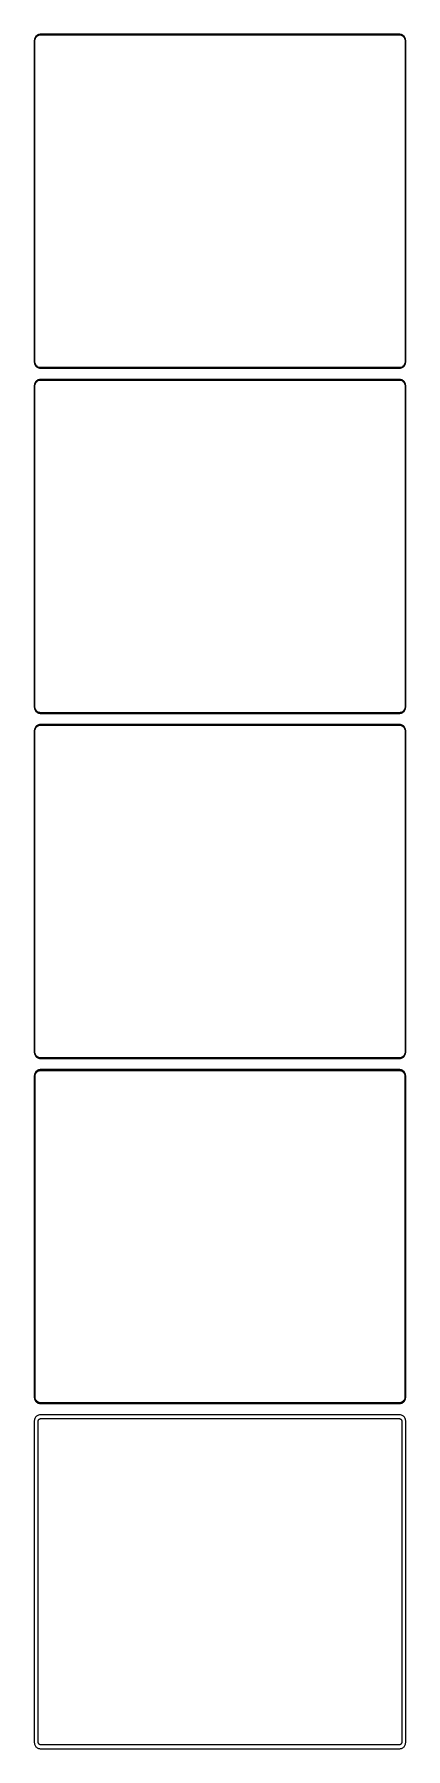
# Model space of a CAD drawing. Header units: metres. Extents: x -150 to 150, y 1260 to 2646.
import ezdxf

# ---------------------------------------------------------------- set-up
doc = ezdxf.new("R2010")
doc.units = ezdxf.units.M

msp = doc.modelspace()

# ---------------------------------------------------------------- linework, layer by layer
for p, q in [((-149.961, 2641.63), (-150, 2641)), ((-150, 2641), (-150, 2381)), ((-149.843, 2642.24), (-149.961, 2641.63)), ((-149.649, 2642.84), (-149.843, 2642.24)), ((-149.382, 2643.41), (-149.649, 2642.84)), ((-149.5, 2640.75), (-149.463, 2641.35)), ((-149.5, 2381.25), (-149.5, 2640.75)), ((-149.463, 2641.35), (-149.351, 2641.93)), ((-149.045, 2643.94), (-149.382, 2643.41)), ((-149.351, 2641.93), (-149.166, 2642.5)), ((-149.166, 2642.5), (-148.912, 2643.04)), ((-148.645, 2644.42), (-149.045, 2643.94)), ((-148.912, 2643.04), (-148.593, 2643.54)), ((-148.187, 2644.85), (-148.645, 2644.42)), ((-148.593, 2643.54), (-148.213, 2644)), ((-148.213, 2644), (-147.778, 2644.41)), ((-147.679, 2645.22), (-148.187, 2644.85)), ((-147.778, 2644.41), (-147.295, 2644.76)), ((-147.129, 2645.52), (-147.679, 2645.22)), ((-147.295, 2644.76), (-146.772, 2645.05)), ((-146.545, 2645.76), (-147.129, 2645.52)), ((-146.772, 2645.05), (-146.218, 2645.27)), ((-145.937, 2645.91), (-146.545, 2645.76)), ((-146.218, 2645.27), (-145.64, 2645.42)), ((-145.314, 2645.99), (-145.937, 2645.91)), ((-145.64, 2645.42), (-145.048, 2645.49)), ((145.314, 2645.99), (-145.314, 2645.99)), ((-145.048, 2645.49), (145.048, 2645.49)), ((145.048, 2645.49), (145.64, 2645.42)), ((145.937, 2645.91), (145.314, 2645.99)), ((145.64, 2645.42), (146.218, 2645.27)), ((146.545, 2645.76), (145.937, 2645.91)), ((146.218, 2645.27), (146.772, 2645.05)), ((147.129, 2645.52), (146.545, 2645.76)), ((146.772, 2645.05), (147.295, 2644.76)), ((147.679, 2645.22), (147.129, 2645.52)), ((147.295, 2644.76), (147.778, 2644.41)), ((148.187, 2644.85), (147.679, 2645.22)), ((147.778, 2644.41), (148.213, 2644)), ((148.645, 2644.42), (148.187, 2644.85)), ((148.213, 2644), (148.593, 2643.54)), ((148.593, 2643.54), (148.912, 2643.04)), ((149.045, 2643.94), (148.645, 2644.42)), ((148.912, 2643.04), (149.166, 2642.5)), ((149.382, 2643.41), (149.045, 2643.94)), ((149.166, 2642.5), (149.351, 2641.93)), ((149.351, 2641.93), (149.463, 2641.35)), ((149.649, 2642.84), (149.382, 2643.41)), ((149.463, 2641.35), (149.5, 2640.75)), ((149.5, 2640.75), (149.5, 2381.25)), ((149.843, 2642.24), (149.649, 2642.84)), ((149.961, 2641.63), (149.843, 2642.24)), ((150, 2641), (149.961, 2641.63)), ((150, 2381), (150, 2641)), ((-150, 2381), (-149.961, 2380.37)), ((-149.961, 2380.37), (-149.843, 2379.76)), ((-149.843, 2379.76), (-149.649, 2379.16)), ((-149.649, 2379.16), (-149.382, 2378.59)), ((-149.463, 2380.65), (-149.5, 2381.25)), ((-149.351, 2380.07), (-149.463, 2380.65)), ((-149.382, 2378.59), (-149.045, 2378.06)), ((-149.166, 2379.5), (-149.351, 2380.07)), ((-148.912, 2378.96), (-149.166, 2379.5)), ((-149.045, 2378.06), (-148.645, 2377.58)), ((-148.593, 2378.46), (-148.912, 2378.96)), ((-148.645, 2377.58), (-148.187, 2377.15)), ((-148.213, 2378), (-148.593, 2378.46)), ((-147.778, 2377.59), (-148.213, 2378)), ((-148.187, 2377.15), (-147.679, 2376.78)), ((-147.295, 2377.24), (-147.778, 2377.59)), ((-147.679, 2376.78), (-147.129, 2376.48)), ((-146.772, 2376.95), (-147.295, 2377.24)), ((-147.129, 2376.48), (-146.545, 2376.24)), ((-146.218, 2376.73), (-146.772, 2376.95)), ((-146.545, 2376.24), (-145.937, 2376.09)), ((-145.64, 2376.58), (-146.218, 2376.73)), ((-145.937, 2376.09), (-145.314, 2376.01)), ((-145.048, 2376.51), (-145.64, 2376.58)), ((-145.314, 2376.01), (145.314, 2376.01)), ((145.048, 2376.51), (-145.048, 2376.51)), ((145.64, 2376.58), (145.048, 2376.51)), ((145.314, 2376.01), (145.937, 2376.09)), ((146.218, 2376.73), (145.64, 2376.58)), ((145.937, 2376.09), (146.545, 2376.24)), ((146.772, 2376.95), (146.218, 2376.73)), ((146.545, 2376.24), (147.129, 2376.48)), ((147.295, 2377.24), (146.772, 2376.95)), ((147.129, 2376.48), (147.679, 2376.78)), ((147.778, 2377.59), (147.295, 2377.24)), ((147.679, 2376.78), (148.187, 2377.15)), ((148.213, 2378), (147.778, 2377.59)), ((148.187, 2377.15), (148.645, 2377.58)), ((148.593, 2378.46), (148.213, 2378)), ((148.912, 2378.96), (148.593, 2378.46)), ((148.645, 2377.58), (149.045, 2378.06)), ((149.166, 2379.5), (148.912, 2378.96)), ((149.045, 2378.06), (149.382, 2378.59)), ((149.351, 2380.07), (149.166, 2379.5)), ((149.463, 2380.65), (149.351, 2380.07)), ((149.382, 2378.59), (149.649, 2379.16)), ((149.5, 2381.25), (149.463, 2380.65)), ((149.649, 2379.16), (149.843, 2379.76)), ((149.843, 2379.76), (149.961, 2380.37)), ((149.961, 2380.37), (150, 2381)), ((-149.961, 2362.63), (-150, 2362)), ((-150, 2362), (-150, 2102)), ((-149.843, 2363.24), (-149.961, 2362.63)), ((-149.649, 2363.84), (-149.843, 2363.24)), ((-149.382, 2364.41), (-149.649, 2363.84)), ((-149.5, 2361.75), (-149.463, 2362.35)), ((-149.5, 2102.25), (-149.5, 2361.75)), ((-149.463, 2362.35), (-149.351, 2362.93)), ((-149.045, 2364.94), (-149.382, 2364.41)), ((-149.351, 2362.93), (-149.166, 2363.5)), ((-149.166, 2363.5), (-148.912, 2364.04)), ((-148.645, 2365.42), (-149.045, 2364.94)), ((-148.912, 2364.04), (-148.593, 2364.54)), ((-148.187, 2365.85), (-148.645, 2365.42)), ((-148.593, 2364.54), (-148.213, 2365)), ((-148.213, 2365), (-147.778, 2365.41)), ((-147.679, 2366.22), (-148.187, 2365.85)), ((-147.778, 2365.41), (-147.295, 2365.76)), ((-147.129, 2366.52), (-147.679, 2366.22)), ((-147.295, 2365.76), (-146.772, 2366.05)), ((-146.545, 2366.76), (-147.129, 2366.52)), ((-146.772, 2366.05), (-146.218, 2366.27)), ((-145.937, 2366.91), (-146.545, 2366.76)), ((-146.218, 2366.27), (-145.64, 2366.42)), ((-145.314, 2366.99), (-145.937, 2366.91)), ((-145.64, 2366.42), (-145.048, 2366.49)), ((145.314, 2366.99), (-145.314, 2366.99)), ((-145.048, 2366.49), (145.048, 2366.49)), ((145.048, 2366.49), (145.64, 2366.42)), ((145.937, 2366.91), (145.314, 2366.99)), ((145.64, 2366.42), (146.218, 2366.27)), ((146.545, 2366.76), (145.937, 2366.91)), ((146.218, 2366.27), (146.772, 2366.05)), ((147.129, 2366.52), (146.545, 2366.76)), ((146.772, 2366.05), (147.295, 2365.76)), ((147.679, 2366.22), (147.129, 2366.52)), ((147.295, 2365.76), (147.778, 2365.41)), ((148.187, 2365.85), (147.679, 2366.22)), ((147.778, 2365.41), (148.213, 2365)), ((148.645, 2365.42), (148.187, 2365.85)), ((148.213, 2365), (148.593, 2364.54)), ((148.593, 2364.54), (148.912, 2364.04)), ((149.045, 2364.94), (148.645, 2365.42)), ((148.912, 2364.04), (149.166, 2363.5)), ((149.382, 2364.41), (149.045, 2364.94)), ((149.166, 2363.5), (149.351, 2362.93)), ((149.351, 2362.93), (149.463, 2362.35)), ((149.649, 2363.84), (149.382, 2364.41)), ((149.463, 2362.35), (149.5, 2361.75)), ((149.5, 2361.75), (149.5, 2102.25)), ((149.843, 2363.24), (149.649, 2363.84)), ((149.961, 2362.63), (149.843, 2363.24)), ((150, 2362), (149.961, 2362.63)), ((150, 2102), (150, 2362)), ((-150, 2102), (-149.961, 2101.37)), ((-149.961, 2101.37), (-149.843, 2100.76)), ((-149.843, 2100.76), (-149.649, 2100.16)), ((-149.649, 2100.16), (-149.382, 2099.59)), ((-149.463, 2101.65), (-149.5, 2102.25)), ((-149.351, 2101.07), (-149.463, 2101.65)), ((-149.382, 2099.59), (-149.045, 2099.06)), ((-149.166, 2100.5), (-149.351, 2101.07)), ((-148.912, 2099.96), (-149.166, 2100.5)), ((-149.045, 2099.06), (-148.645, 2098.58)), ((-148.593, 2099.46), (-148.912, 2099.96)), ((-148.645, 2098.58), (-148.187, 2098.15)), ((-148.213, 2099), (-148.593, 2099.46)), ((-147.778, 2098.59), (-148.213, 2099)), ((-148.187, 2098.15), (-147.679, 2097.78)), ((-147.295, 2098.24), (-147.778, 2098.59)), ((-147.679, 2097.78), (-147.129, 2097.48)), ((-146.772, 2097.95), (-147.295, 2098.24)), ((-147.129, 2097.48), (-146.545, 2097.24)), ((-146.218, 2097.73), (-146.772, 2097.95)), ((-146.545, 2097.24), (-145.937, 2097.09)), ((-145.64, 2097.58), (-146.218, 2097.73)), ((-145.937, 2097.09), (-145.314, 2097.01)), ((-145.048, 2097.51), (-145.64, 2097.58)), ((-145.314, 2097.01), (145.314, 2097.01)), ((145.048, 2097.51), (-145.048, 2097.51)), ((145.64, 2097.58), (145.048, 2097.51)), ((145.314, 2097.01), (145.937, 2097.09)), ((146.218, 2097.73), (145.64, 2097.58)), ((145.937, 2097.09), (146.545, 2097.24)), ((146.772, 2097.95), (146.218, 2097.73)), ((146.545, 2097.24), (147.129, 2097.48)), ((147.295, 2098.24), (146.772, 2097.95)), ((147.129, 2097.48), (147.679, 2097.78)), ((147.778, 2098.59), (147.295, 2098.24)), ((147.679, 2097.78), (148.187, 2098.15)), ((148.213, 2099), (147.778, 2098.59)), ((148.187, 2098.15), (148.645, 2098.58)), ((148.593, 2099.46), (148.213, 2099)), ((148.912, 2099.96), (148.593, 2099.46)), ((148.645, 2098.58), (149.045, 2099.06)), ((149.166, 2100.5), (148.912, 2099.96)), ((149.045, 2099.06), (149.382, 2099.59)), ((149.351, 2101.07), (149.166, 2100.5)), ((149.463, 2101.65), (149.351, 2101.07)), ((149.382, 2099.59), (149.649, 2100.16)), ((149.5, 2102.25), (149.463, 2101.65)), ((149.649, 2100.16), (149.843, 2100.76)), ((149.843, 2100.76), (149.961, 2101.37)), ((149.961, 2101.37), (150, 2102)), ((-149.961, 2083.63), (-150, 2083)), ((-150, 2083), (-150, 1823)), ((-149.843, 2084.24), (-149.961, 2083.63)), ((-149.649, 2084.84), (-149.843, 2084.24)), ((-149.382, 2085.41), (-149.649, 2084.84)), ((-149.5, 2082.75), (-149.463, 2083.35)), ((-149.5, 1823.25), (-149.5, 2082.75)), ((-149.463, 2083.35), (-149.351, 2083.93)), ((-149.045, 2085.94), (-149.382, 2085.41)), ((-149.351, 2083.93), (-149.166, 2084.5)), ((-149.166, 2084.5), (-148.912, 2085.04)), ((-148.645, 2086.42), (-149.045, 2085.94)), ((-148.912, 2085.04), (-148.593, 2085.54)), ((-148.187, 2086.85), (-148.645, 2086.42)), ((-148.593, 2085.54), (-148.213, 2086)), ((-148.213, 2086), (-147.778, 2086.41)), ((-147.679, 2087.22), (-148.187, 2086.85)), ((-147.778, 2086.41), (-147.295, 2086.76)), ((-147.129, 2087.52), (-147.679, 2087.22)), ((-147.295, 2086.76), (-146.772, 2087.05)), ((-146.545, 2087.76), (-147.129, 2087.52)), ((-146.772, 2087.05), (-146.218, 2087.27)), ((-145.937, 2087.91), (-146.545, 2087.76)), ((-146.218, 2087.27), (-145.64, 2087.42)), ((-145.314, 2087.99), (-145.937, 2087.91)), ((-145.64, 2087.42), (-145.048, 2087.49)), ((145.314, 2087.99), (-145.314, 2087.99)), ((-145.048, 2087.49), (145.048, 2087.49)), ((145.048, 2087.49), (145.64, 2087.42)), ((145.937, 2087.91), (145.314, 2087.99)), ((145.64, 2087.42), (146.218, 2087.27)), ((146.545, 2087.76), (145.937, 2087.91)), ((146.218, 2087.27), (146.772, 2087.05)), ((147.129, 2087.52), (146.545, 2087.76)), ((146.772, 2087.05), (147.295, 2086.76)), ((147.679, 2087.22), (147.129, 2087.52)), ((147.295, 2086.76), (147.778, 2086.41)), ((148.187, 2086.85), (147.679, 2087.22)), ((147.778, 2086.41), (148.213, 2086)), ((148.645, 2086.42), (148.187, 2086.85)), ((148.213, 2086), (148.593, 2085.54)), ((148.593, 2085.54), (148.912, 2085.04)), ((149.045, 2085.94), (148.645, 2086.42)), ((148.912, 2085.04), (149.166, 2084.5)), ((149.382, 2085.41), (149.045, 2085.94)), ((149.166, 2084.5), (149.351, 2083.93)), ((149.351, 2083.93), (149.463, 2083.35)), ((149.649, 2084.84), (149.382, 2085.41)), ((149.463, 2083.35), (149.5, 2082.75)), ((149.5, 2082.75), (149.5, 1823.25)), ((149.843, 2084.24), (149.649, 2084.84)), ((149.961, 2083.63), (149.843, 2084.24)), ((150, 2083), (149.961, 2083.63)), ((150, 1823), (150, 2083)), ((-150, 1823), (-149.961, 1822.37)), ((-149.961, 1822.37), (-149.843, 1821.76)), ((-149.843, 1821.76), (-149.649, 1821.16)), ((-149.649, 1821.16), (-149.382, 1820.59)), ((-149.463, 1822.65), (-149.5, 1823.25)), ((-149.351, 1822.07), (-149.463, 1822.65)), ((-149.382, 1820.59), (-149.045, 1820.06)), ((-149.166, 1821.5), (-149.351, 1822.07)), ((-148.912, 1820.96), (-149.166, 1821.5)), ((-149.045, 1820.06), (-148.645, 1819.58)), ((-148.593, 1820.46), (-148.912, 1820.96)), ((-148.645, 1819.58), (-148.187, 1819.15)), ((-148.213, 1820), (-148.593, 1820.46)), ((-147.778, 1819.59), (-148.213, 1820)), ((-148.187, 1819.15), (-147.679, 1818.78)), ((-147.295, 1819.24), (-147.778, 1819.59)), ((-147.679, 1818.78), (-147.129, 1818.48)), ((-146.772, 1818.95), (-147.295, 1819.24)), ((-147.129, 1818.48), (-146.545, 1818.24)), ((-146.218, 1818.73), (-146.772, 1818.95)), ((-146.545, 1818.24), (-145.937, 1818.09)), ((-145.64, 1818.58), (-146.218, 1818.73)), ((-145.937, 1818.09), (-145.314, 1818.01)), ((-145.048, 1818.51), (-145.64, 1818.58)), ((-145.314, 1818.01), (145.314, 1818.01)), ((145.048, 1818.51), (-145.048, 1818.51)), ((145.64, 1818.58), (145.048, 1818.51)), ((145.314, 1818.01), (145.937, 1818.09)), ((146.218, 1818.73), (145.64, 1818.58)), ((145.937, 1818.09), (146.545, 1818.24)), ((146.772, 1818.95), (146.218, 1818.73)), ((146.545, 1818.24), (147.129, 1818.48)), ((147.295, 1819.24), (146.772, 1818.95)), ((147.129, 1818.48), (147.679, 1818.78)), ((147.778, 1819.59), (147.295, 1819.24)), ((147.679, 1818.78), (148.187, 1819.15)), ((148.213, 1820), (147.778, 1819.59)), ((148.187, 1819.15), (148.645, 1819.58)), ((148.593, 1820.46), (148.213, 1820)), ((148.912, 1820.96), (148.593, 1820.46)), ((148.645, 1819.58), (149.045, 1820.06)), ((149.166, 1821.5), (148.912, 1820.96)), ((149.045, 1820.06), (149.382, 1820.59)), ((149.351, 1822.07), (149.166, 1821.5)), ((149.463, 1822.65), (149.351, 1822.07)), ((149.382, 1820.59), (149.649, 1821.16)), ((149.5, 1823.25), (149.463, 1822.65)), ((149.649, 1821.16), (149.843, 1821.76)), ((149.843, 1821.76), (149.961, 1822.37)), ((149.961, 1822.37), (150, 1823)), ((-149.961, 1804.63), (-150, 1804)), ((-150, 1804), (-150, 1544)), ((-149.843, 1805.24), (-149.961, 1804.63)), ((-149.649, 1805.84), (-149.843, 1805.24)), ((-149.382, 1806.41), (-149.649, 1805.84)), ((-149.045, 1806.94), (-149.382, 1806.41)), ((-149.328, 1803.75), (-149.292, 1804.32)), ((-149.328, 1544.25), (-149.328, 1803.75)), ((-149.292, 1804.32), (-149.185, 1804.89)), ((-149.185, 1804.89), (-149.007, 1805.44)), ((-148.645, 1807.42), (-149.045, 1806.94)), ((-149.007, 1805.44), (-148.762, 1805.96)), ((-148.762, 1805.96), (-148.454, 1806.44)), ((-148.187, 1807.85), (-148.645, 1807.42)), ((-148.454, 1806.44), (-148.088, 1806.88)), ((-147.679, 1808.22), (-148.187, 1807.85)), ((-148.088, 1806.88), (-147.668, 1807.28)), ((-147.129, 1808.52), (-147.679, 1808.22)), ((-147.668, 1807.28), (-147.203, 1807.62)), ((-147.203, 1807.62), (-146.699, 1807.89)), ((-146.545, 1808.76), (-147.129, 1808.52)), ((-146.699, 1807.89), (-146.165, 1808.1)), ((-145.937, 1808.91), (-146.545, 1808.76)), ((-146.165, 1808.1), (-145.608, 1808.25)), ((-145.314, 1808.99), (-145.937, 1808.91)), ((-145.608, 1808.25), (-145.037, 1808.32)), ((145.314, 1808.99), (-145.314, 1808.99)), ((-145.037, 1808.32), (145.037, 1808.32)), ((145.037, 1808.32), (145.608, 1808.25)), ((145.937, 1808.91), (145.314, 1808.99)), ((145.608, 1808.25), (146.165, 1808.1)), ((146.545, 1808.76), (145.937, 1808.91)), ((146.165, 1808.1), (146.699, 1807.89)), ((147.129, 1808.52), (146.545, 1808.76)), ((146.699, 1807.89), (147.203, 1807.62)), ((147.679, 1808.22), (147.129, 1808.52)), ((147.203, 1807.62), (147.668, 1807.28)), ((147.668, 1807.28), (148.088, 1806.88)), ((148.187, 1807.85), (147.679, 1808.22)), ((148.088, 1806.88), (148.454, 1806.44)), ((148.645, 1807.42), (148.187, 1807.85)), ((148.454, 1806.44), (148.762, 1805.96)), ((149.045, 1806.94), (148.645, 1807.42)), ((148.762, 1805.96), (149.007, 1805.44)), ((149.007, 1805.44), (149.185, 1804.89)), ((149.382, 1806.41), (149.045, 1806.94)), ((149.185, 1804.89), (149.292, 1804.32)), ((149.292, 1804.32), (149.328, 1803.75)), ((149.328, 1803.75), (149.328, 1544.25)), ((149.649, 1805.84), (149.382, 1806.41)), ((149.843, 1805.24), (149.649, 1805.84)), ((149.961, 1804.63), (149.843, 1805.24)), ((150, 1804), (149.961, 1804.63)), ((150, 1544), (150, 1804)), ((-150, 1544), (-149.961, 1543.37)), ((-149.961, 1543.37), (-149.843, 1542.76)), ((-149.843, 1542.76), (-149.649, 1542.16)), ((-149.649, 1542.16), (-149.382, 1541.59)), ((-149.382, 1541.59), (-149.045, 1541.06)), ((-149.292, 1543.68), (-149.328, 1544.25)), ((-149.185, 1543.11), (-149.292, 1543.68)), ((-149.007, 1542.56), (-149.185, 1543.11)), ((-149.045, 1541.06), (-148.645, 1540.58)), ((-148.762, 1542.04), (-149.007, 1542.56)), ((-148.454, 1541.56), (-148.762, 1542.04)), ((-148.645, 1540.58), (-148.187, 1540.15)), ((-148.088, 1541.12), (-148.454, 1541.56)), ((-148.187, 1540.15), (-147.679, 1539.78)), ((-147.668, 1540.72), (-148.088, 1541.12)), ((-147.679, 1539.78), (-147.129, 1539.48)), ((-147.203, 1540.38), (-147.668, 1540.72)), ((-146.699, 1540.11), (-147.203, 1540.38)), ((-147.129, 1539.48), (-146.545, 1539.24)), ((-146.165, 1539.9), (-146.699, 1540.11)), ((-146.545, 1539.24), (-145.937, 1539.09)), ((-145.608, 1539.75), (-146.165, 1539.9)), ((-145.937, 1539.09), (-145.314, 1539.01)), ((-145.037, 1539.68), (-145.608, 1539.75)), ((-145.314, 1539.01), (145.314, 1539.01)), ((145.037, 1539.68), (-145.037, 1539.68)), ((145.608, 1539.75), (145.037, 1539.68)), ((145.314, 1539.01), (145.937, 1539.09)), ((146.165, 1539.9), (145.608, 1539.75)), ((145.937, 1539.09), (146.545, 1539.24)), ((146.699, 1540.11), (146.165, 1539.9)), ((146.545, 1539.24), (147.129, 1539.48)), ((147.203, 1540.38), (146.699, 1540.11)), ((147.129, 1539.48), (147.679, 1539.78)), ((147.668, 1540.72), (147.203, 1540.38)), ((148.088, 1541.12), (147.668, 1540.72)), ((147.679, 1539.78), (148.187, 1540.15)), ((148.454, 1541.56), (148.088, 1541.12)), ((148.187, 1540.15), (148.645, 1540.58)), ((148.762, 1542.04), (148.454, 1541.56)), ((148.645, 1540.58), (149.045, 1541.06)), ((149.007, 1542.56), (148.762, 1542.04)), ((149.185, 1543.11), (149.007, 1542.56)), ((149.045, 1541.06), (149.382, 1541.59)), ((149.292, 1543.68), (149.185, 1543.11)), ((149.328, 1544.25), (149.292, 1543.68)), ((149.382, 1541.59), (149.649, 1542.16)), ((149.649, 1542.16), (149.843, 1542.76)), ((149.843, 1542.76), (149.961, 1543.37)), ((149.961, 1543.37), (150, 1544)), ((-149.961, 1525.63), (-150, 1525)), ((-150, 1525), (-150, 1265)), ((-149.843, 1526.24), (-149.961, 1525.63)), ((-149.649, 1526.84), (-149.843, 1526.24)), ((-149.382, 1527.41), (-149.649, 1526.84)), ((-149.045, 1527.94), (-149.382, 1527.41)), ((-148.645, 1528.42), (-149.045, 1527.94)), ((-148.187, 1528.85), (-148.645, 1528.42)), ((-147.679, 1529.22), (-148.187, 1528.85)), ((-147.129, 1529.52), (-147.679, 1529.22)), ((-146.545, 1529.76), (-147.129, 1529.52)), ((-146.86, 1524.75), (-146.843, 1525.01)), ((-146.86, 1265.25), (-146.86, 1524.75)), ((-146.843, 1525.01), (-146.793, 1525.27)), ((-146.793, 1525.27), (-146.711, 1525.53)), ((-146.711, 1525.53), (-146.599, 1525.77)), ((-146.599, 1525.77), (-146.457, 1525.99)), ((-145.937, 1529.91), (-146.545, 1529.76)), ((-146.457, 1525.99), (-146.288, 1526.19)), ((-146.288, 1526.19), (-146.095, 1526.38)), ((-146.095, 1526.38), (-145.88, 1526.53)), ((-145.314, 1529.99), (-145.937, 1529.91)), ((-145.88, 1526.53), (-145.648, 1526.66)), ((-145.648, 1526.66), (-145.402, 1526.76)), ((-145.402, 1526.76), (-145.145, 1526.82)), ((145.314, 1529.99), (-145.314, 1529.99)), ((-145.145, 1526.82), (-144.882, 1526.86)), ((-144.882, 1526.86), (144.882, 1526.86)), ((144.882, 1526.86), (145.145, 1526.82)), ((145.145, 1526.82), (145.402, 1526.76)), ((145.937, 1529.91), (145.314, 1529.99)), ((145.402, 1526.76), (145.648, 1526.66)), ((145.648, 1526.66), (145.88, 1526.53)), ((145.88, 1526.53), (146.095, 1526.38)), ((146.545, 1529.76), (145.937, 1529.91)), ((146.095, 1526.38), (146.288, 1526.19)), ((146.288, 1526.19), (146.457, 1525.99)), ((146.457, 1525.99), (146.599, 1525.77)), ((147.129, 1529.52), (146.545, 1529.76)), ((146.599, 1525.77), (146.711, 1525.53)), ((146.711, 1525.53), (146.793, 1525.27)), ((146.793, 1525.27), (146.843, 1525.01)), ((146.843, 1525.01), (146.86, 1524.75)), ((146.86, 1524.75), (146.86, 1265.25)), ((147.679, 1529.22), (147.129, 1529.52)), ((148.187, 1528.85), (147.679, 1529.22)), ((148.645, 1528.42), (148.187, 1528.85)), ((149.045, 1527.94), (148.645, 1528.42)), ((149.382, 1527.41), (149.045, 1527.94)), ((149.649, 1526.84), (149.382, 1527.41)), ((149.843, 1526.24), (149.649, 1526.84)), ((149.961, 1525.63), (149.843, 1526.24)), ((150, 1525), (149.961, 1525.63)), ((150, 1265), (150, 1525)), ((-150, 1265), (-149.961, 1264.37)), ((-149.961, 1264.37), (-149.843, 1263.76)), ((-149.843, 1263.76), (-149.649, 1263.16)), ((-149.649, 1263.16), (-149.382, 1262.59)), ((-149.382, 1262.59), (-149.045, 1262.06)), ((-149.045, 1262.06), (-148.645, 1261.58)), ((-148.645, 1261.58), (-148.187, 1261.15)), ((-146.843, 1264.99), (-146.86, 1265.25)), ((-146.793, 1264.73), (-146.843, 1264.99)), ((-146.711, 1264.47), (-146.793, 1264.73)), ((-146.599, 1264.23), (-146.711, 1264.47)), ((-146.457, 1264.01), (-146.599, 1264.23)), ((-146.288, 1263.81), (-146.457, 1264.01)), ((-146.095, 1263.62), (-146.288, 1263.81)), ((-145.88, 1263.47), (-146.095, 1263.62)), ((-145.648, 1263.34), (-145.88, 1263.47)), ((-145.402, 1263.24), (-145.648, 1263.34)), ((-145.145, 1263.18), (-145.402, 1263.24)), ((-144.882, 1263.14), (-145.145, 1263.18)), ((144.882, 1263.14), (-144.882, 1263.14)), ((145.145, 1263.18), (144.882, 1263.14)), ((145.402, 1263.24), (145.145, 1263.18)), ((145.648, 1263.34), (145.402, 1263.24)), ((145.88, 1263.47), (145.648, 1263.34)), ((146.095, 1263.62), (145.88, 1263.47)), ((146.288, 1263.81), (146.095, 1263.62)), ((146.457, 1264.01), (146.288, 1263.81)), ((146.599, 1264.23), (146.457, 1264.01)), ((146.711, 1264.47), (146.599, 1264.23)), ((146.793, 1264.73), (146.711, 1264.47)), ((146.843, 1264.99), (146.793, 1264.73)), ((146.86, 1265.25), (146.843, 1264.99)), ((148.187, 1261.15), (148.645, 1261.58)), ((148.645, 1261.58), (149.045, 1262.06)), ((149.045, 1262.06), (149.382, 1262.59)), ((149.382, 1262.59), (149.649, 1263.16)), ((149.649, 1263.16), (149.843, 1263.76)), ((149.843, 1263.76), (149.961, 1264.37)), ((149.961, 1264.37), (150, 1265)), ((-148.187, 1261.15), (-147.679, 1260.78)), ((-147.679, 1260.78), (-147.129, 1260.48)), ((-147.129, 1260.48), (-146.545, 1260.24)), ((-146.545, 1260.24), (-145.937, 1260.09)), ((-145.937, 1260.09), (-145.314, 1260.01)), ((-145.314, 1260.01), (145.314, 1260.01)), ((145.314, 1260.01), (145.937, 1260.09)), ((145.937, 1260.09), (146.545, 1260.24)), ((146.545, 1260.24), (147.129, 1260.48)), ((147.129, 1260.48), (147.679, 1260.78)), ((147.679, 1260.78), (148.187, 1261.15))]:
    msp.add_line(p, q)

doc.saveas('drawing.dxf')
